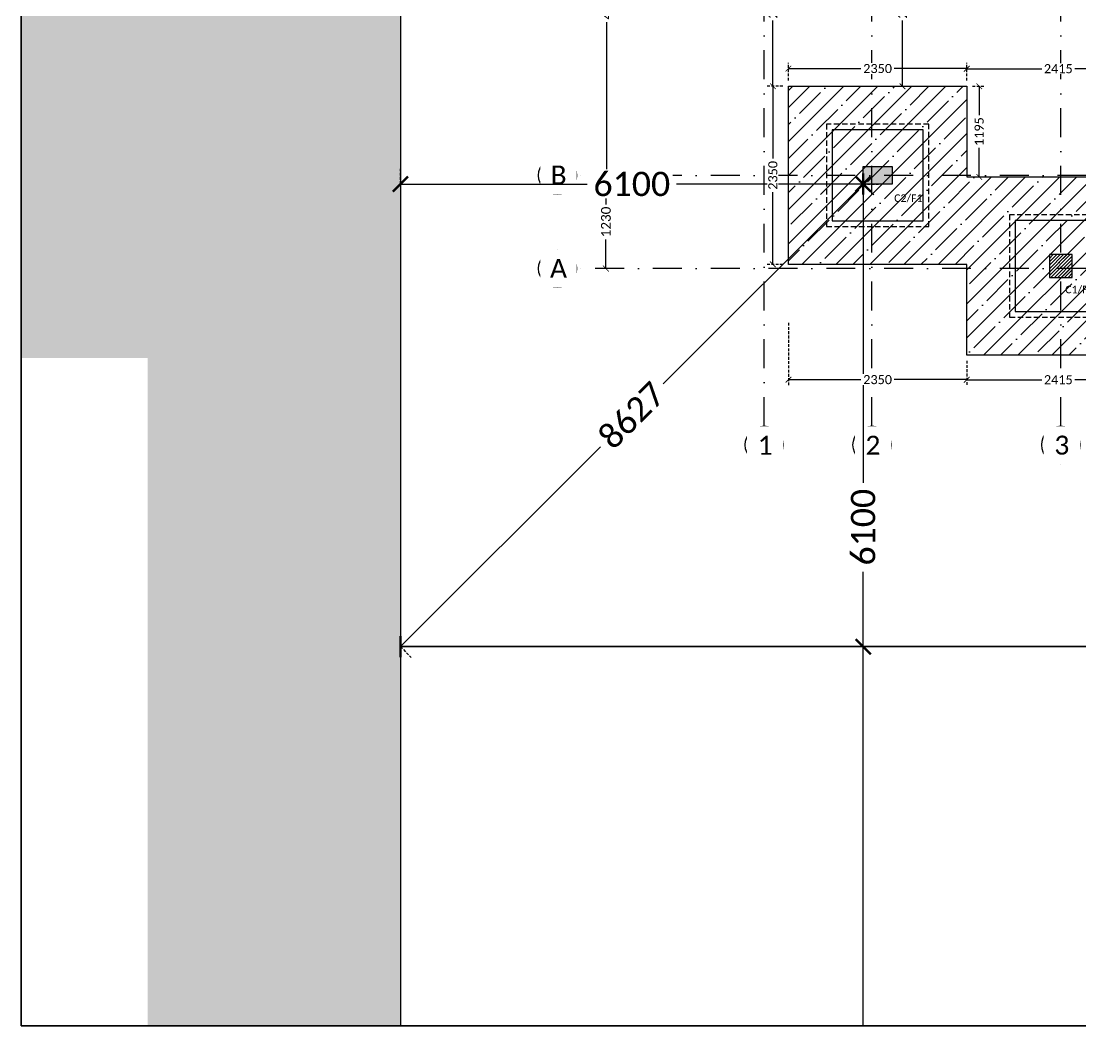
# Model space of a CAD drawing. Header units: millimetres. Extents: x -176651 to 388869, y -18959 to 486614.
# Drawn here: x 211642 to 225611, y 255015 to 268263 of the extents above; entities that cross this region are included whole.
import ezdxf
from ezdxf.xclip import XClip

# ---------------------------------------------------------------- set-up
doc = ezdxf.new("R2010")
doc.units = ezdxf.units.MM
doc.header["$LTSCALE"] = 150
doc.header["$XCLIPFRAME"] = 2
for name, pattern in [('3BHK-W(SB)$0$HIDDEN', [0.375, 0.25, -0.125]), ('DASHDOTX2', [50.8, 25.4, -12.7, 0, -12.7]), ('HIDDEN2', [4.7625, 3.175, -1.5875])]:
    doc.linetypes.add(name, pattern=pattern)
for name, color, linetype in [('ad-Column', 3, 'Continuous'), ('ad-Column Hatch', 125, 'Continuous'), ('ad-Footing line', 2, 'Continuous'), ('ad-Grid', 8, 'DASHDOTX2'), ('ad-Parking', 2, 'Continuous'), ('ad-PCC line', 8, 'HIDDEN2'), ('ad-RCC', 3, 'Continuous'), ('ad-RCC Hatch', 125, 'Continuous'), ('ad-Road', 2, 'Continuous'), ('ad-Road Hatch', 8, 'Continuous'), ('ad-Text', 7, 'Continuous'), ('ad-Text main', 7, 'Continuous'), ('ad-Wall hatch', 8, 'Continuous')]:
    doc.layers.add(name, color=color, linetype=linetype)
for name, color, linetype, true_color in [('ad-Dimension', 5, 'Continuous', 0x0000ff), ('ad-Footing Excavation', 30, 'Continuous', 0xff7f00), ('ad-Foundation text', 6, 'Continuous', 0xff00ff), ('ad-Plot Boundary', 6, 'Continuous', 0xff00ff)]:
    doc.layers.add(name, color=color, linetype=linetype, true_color=true_color)
doc.styles.add('MtX_Century_Gothic', font='GOTHIC.TTF')
doc.styles.get("Standard").update_dxf_attribs({"font": 'calibril.ttf'})
doc.dimstyles.new('A-75-DIM-INT (Framing)', dxfattribs={"dimscale": 100, "dimtxt": 1.6, "dimasz": 1, "dimexe": 1, "dimexo": 1, "dimgap": 0.5, "dimtad": 0, "dimdec": 0, "dimdsep": 46, "dimtxsty": 'Standard', "dimblk": 'ARCHTICK', "dimcen": 0.025, "dimclrd": 5, "dimclre": 5, "dimclrt": 256, "dimazin": 2, "dimtfac": 1, "dimtdec": 0, "dimtmove": 1, "dimatfit": 0, "dimldrblk": 'ARCHTICK', "dimfxl": 1, "dimfxlon": 1, "dimtfill": 1, "dimtolj": 1, "dimtzin": 0, "dimarcsym": 0})

# ---------------------------------------------------------------- blocks, each defined once
blk = doc.blocks.new('A$C4fb60e89')
at = {"layer": 'ad-Road Hatch', "ltscale": 5, "transparency": 33554687}
h = blk.add_hatch(dxfattribs=at)
h.set_pattern_fill('AR-HBONE', color=256, scale=15)
h.set_pattern_definition([(45, (-193247.7, -428758.8), (0, 2155.2615), [4572, -1524]), (135, (-192170.1, -427681.1), (2e-13, 2155.2615), [4572, -1524])])
h.paths.add_polyline_path([(175594, -250241), (169178, -249341), (167473, -249057), (167473, -138694), (101313, -138694), (101313, -199954), (101308, -237995), (101040, -268291), (101008, -280968), (101066, -293684), (101243, -311127), (100910, -319344), (100949, -333937), (100669, -366960), (100727, -390983), (100669, -404586), (100538, -420418), (100467, -428759), (92426, -427265), (92163, -427209), (92163, -321454), (24803, -321454), (24803, -412961), (15653, -411029), (15654, -321452), (-19535, -321452), (-34427, -319477), (-65207, -315395), (-171770, -301268), (-185854, -298333), (-193248, -296832), (-193244, -292908), (-191914, -285219), (-191839, -284679), (-183397, -286393), (-169723, -289243), (-53141, -304698), (-18730, -309262), (15653, -309262), (15653, 703), (24803, 1115), (24803, -129544), (92163, -129544), (92163, 15133), (101313, 17713), (101313, -129544), (167473, -129544), (167473, 35552), (175738, 37855), (175849, 28595), (175836, 25947), (175777, 14040), (175855, 2316), (175660, -18036), (175731, -34039), (175718, -46839), (175673, -63402), (175816, -82072), (175542, -106356), (175490, -124641), (175575, -145019), (175731, -168892), (175797, -181269), (175797, -192667), (175744, -208200), (175829, -223277), (175888, -234871)])
h.paths.add_polyline_path([(24803, -309264), (92163, -309264), (92163, -138694), (24803, -138694)], flags=16)
at = {"layer": 'ad-Road', "ltscale": 5}
blk.add_lwpolyline([(24803, -309264), (92163, -309264), (92163, -138694), (24803, -138694)], close=True, dxfattribs=at)
at = {"layer": 'ad-Text', "linetype": 'Continuous', "insert": (20228, -194004), "char_height": 1250, "width": 56881.51, "attachment_point": 5, "rotation": 90, "style": 'MtX_Century_Gothic', "bg_fill": 3, "box_fill_scale": 1.5, "bg_fill_color": 257, "bg_fill_transparency": 0}
blk.add_mtext("\\pxqd;30' WIDE ROAD", dxfattribs=at)
blk = doc.blocks.new('zw$E7CA')
at = {"layer": 'ad-Plot Boundary'}
blk.add_lwpolyline([(0, 0), (33680, 0), (33680, 30050), (0, 30050)], close=True, dxfattribs=at)
blk = doc.blocks.new('zw$A88E')
at = {"layer": 'ad-Plot Boundary', "ltscale": 5}
for p in [(-150934, -206599), (-150934, -236649)]:
    blk.add_blockref('zw$E7CA', p, dxfattribs=at)
blk = doc.blocks.new('zw$944D')
at = {"layer": 'ad-Parking', "ltscale": 5}
blk.add_lwpolyline([(0, 0), (6100, 0), (6100, 6100), (0, 6100)], close=True, dxfattribs=at)
blk = doc.blocks.new('zw$2786')
at = {"layer": 'ad-Parking', "ltscale": 5}
blk.add_blockref('zw$944D', (36699, -94087), dxfattribs=at)
blk = doc.blocks.new("Plot's Boundary")
at = {"layer": 'ad-Road', "ltscale": 5}
blk.add_blockref('A$C4fb60e89', (191839, 428759), dxfattribs=at)
at = {"layer": 'ad-Parking', "ltscale": 5}
blk.add_blockref('zw$2786', (179944, 348002), dxfattribs=at)
at = {"layer": 'ad-Plot Boundary', "ltscale": 5}
blk.add_blockref('zw$A88E', (367577, 466614), dxfattribs=at)
blk = doc.blocks.new('_ArchTick')
at = {"color": 0, "linetype": 'ByBlock', "const_width": 0.15}
blk.add_lwpolyline([(-0.5, -0.5), (0.5, 0.5)], dxfattribs=at)
blk = doc.blocks.new('*D380')
at = {"layer": 'ad-Dimension', "lineweight": -2, "transparency": 16777216}
for p, q in [((-3032, 4630), (-3460, 4630)), ((-3380, 4630), (-3380, 2608)), ((-3380, 115), (-3380, 2137)), ((-3132, 115), (-3460, 115))]:
    blk.add_line(p, q, dxfattribs=at)
at = {"layer": 'Defpoints', "color": 0, "transparency": 16777216}
for p in [(-2952, 4630), (-3380, 115), (-3052, 115)]:
    blk.add_point(p, dxfattribs=at)
at = {"layer": 'ad-Dimension', "lineweight": -2, "transparency": 16777216, "xscale": 80, "yscale": 80, "zscale": 80}
for p, rotation in [((-3380, 4630), 90), ((-3380, 115), 270)]:
    blk.add_blockref('_ArchTick', p, dxfattribs=dict(at, rotation=rotation))
at = {"layer": 'ad-Dimension', "transparency": 16777216, "insert": (-3380, 2372), "char_height": 128, "attachment_point": 5, "rotation": 90, "bg_fill": 3, "box_fill_scale": 1.1, "bg_fill_color": 256, "bg_fill_true_color": 13158600, "bg_fill_transparency": 0}
blk.add_mtext('\\A1;4515', dxfattribs=at)
blk = doc.blocks.new('*D376')
at = {"layer": 'ad-Dimension', "lineweight": -2, "transparency": 16777216}
for p, q in [((-3121, 115), (-3471, 115)), ((-3391, 115), (-3391, -269)), ((-3391, -1115), (-3391, -731)), ((-3210, -1115), (-3471, -1115))]:
    blk.add_line(p, q, dxfattribs=at)
at = {"layer": 'Defpoints', "color": 0, "transparency": 16777216}
for p in [(-3041, 115), (-3391, -1115), (-3130, -1115)]:
    blk.add_point(p, dxfattribs=at)
at = {"layer": 'ad-Dimension', "lineweight": -2, "transparency": 16777216, "xscale": 80, "yscale": 80, "zscale": 80}
for p, rotation in [((-3391, 115), 90), ((-3391, -1115), 270)]:
    blk.add_blockref('_ArchTick', p, dxfattribs=dict(at, rotation=rotation))
at = {"layer": 'ad-Dimension', "transparency": 16777216, "insert": (-3391, -500), "char_height": 128, "attachment_point": 5, "rotation": 90, "bg_fill": 3, "box_fill_scale": 1.1, "bg_fill_color": 256, "bg_fill_true_color": 13158600, "bg_fill_transparency": 0}
blk.add_mtext('\\A1;1230', dxfattribs=at)
blk = doc.blocks.new('zw$6AA0')
at = {"layer": 'ad-Column Hatch', "transparency": 33554687}
h = blk.add_hatch(color=256, dxfattribs=at)
h.dxf.hatch_style = 1
h.paths.add_polyline_path([(0, -230), (380, -230), (380, 0), (0, 0)])
at = {"layer": 'ad-Column'}
blk.add_lwpolyline([(0, -230), (380, -230), (380, 0), (0, 0)], close=True, dxfattribs=at)
blk = doc.blocks.new('A$C42b14ea2')
at = {"layer": 'ad-RCC Hatch', "transparency": 33554687}
h = blk.add_hatch(dxfattribs=at)
h.set_pattern_fill('ANSI31', color=256, scale=10)
h.set_pattern_definition([(45, (13250, 8645), (-22.45064, 22.45064), [])])
h.paths.add_polyline_path([(0, 0), (300, 0), (300, 300), (0, 300)])
at = {"layer": 'ad-RCC'}
blk.add_lwpolyline([(0, 0), (300, 0), (300, 300), (0, 300)], close=True, dxfattribs=at)
blk = doc.blocks.new('1625W_Columns')
at = {"layer": 'ad-Column', "xscale": -1, "rotation": 179.9999999999999}
blk.add_blockref('zw$6AA0', (0, 0), dxfattribs=at)
at = {"layer": 'ad-RCC'}
blk.add_blockref('A$C42b14ea2', (2455, -1230), dxfattribs=at)
blk = doc.blocks.new('A$C26f4352e')
at = {"layer": 'ad-Foundation text', "char_height": 100, "width": 349.31, "attachment_point": 5}
for s, insert in [('\\pxt5;C2/F1', (-11525, -13809)), ('\\pxt5;C1/F1', (-9270, -15014))]:
    blk.add_mtext(s, dxfattribs=dict(at, insert=insert))
blk = doc.blocks.new('A$Cf8271b05')
at = {"layer": 'ad-Footing line'}
for points in [[(-410, -13875), (790, -13875), (790, -12675), (-410, -12675)], [(2005, -15070), (3205, -15070), (3205, -13870), (2005, -13870)]]:
    blk.add_lwpolyline(points, close=True, dxfattribs=at)
at = {"layer": 'ad-PCC line', "ltscale": 0.15}
for points in [[(-485, -13950), (865, -13950), (865, -12600), (-485, -12600)], [(1930, -15145), (3280, -15145), (3280, -13795), (1930, -13795)]]:
    blk.add_lwpolyline(points, close=True, dxfattribs=at)
blk = doc.blocks.new('*D383')
at = {"layer": 'ad-Dimension', "linetype": '3BHK-W(SB)$0$HIDDEN', "lineweight": -2, "transparency": 16777216}
for p, q in [((-12120, -13620), (-11920, -13620)), ((-14120, -19720), (-11920, -19720))]:
    blk.add_line(p, q, dxfattribs=at)
at = {"layer": 'ad-Dimension', "lineweight": -2, "transparency": 16777216}
for p, q in [((-12120, -13620), (-12120, -17559)), ((-12120, -19720), (-12120, -18732))]:
    blk.add_line(p, q, dxfattribs=at)
at = {"layer": 'Defpoints', "color": 0, "transparency": 16777216}
for p in [(-12120, -13620), (-12120, -13620), (-18220, -19720)]:
    blk.add_point(p, dxfattribs=at)
at = {"layer": 'ad-Dimension', "lineweight": -2, "transparency": 16777216, "xscale": 200, "yscale": 200, "zscale": 200}
for p, rotation in [((-12120, -13620), 90), ((-12120, -19720), 270)]:
    blk.add_blockref('_ArchTick', p, dxfattribs=dict(at, rotation=rotation))
at = {"layer": 'ad-Dimension', "transparency": 16777216, "insert": (-12120, -18145), "char_height": 320, "attachment_point": 5, "rotation": 90, "bg_fill": 3, "box_fill_scale": 1.1, "bg_fill_color": 256, "bg_fill_true_color": 13158600, "bg_fill_transparency": 0}
blk.add_mtext('\\A1;6100', dxfattribs=at)
blk = doc.blocks.new('*D384')
at = {"layer": 'ad-Dimension', "linetype": '3BHK-W(SB)$0$HIDDEN', "lineweight": -2, "transparency": 16777216}
for p, q in [((-18220, -13620), (-18220, -13420)), ((-12120, -13620), (-12120, -13420))]:
    blk.add_line(p, q, dxfattribs=at)
at = {"layer": 'ad-Dimension', "lineweight": -2, "transparency": 16777216}
for p, q in [((-18220, -13620), (-15757, -13620)), ((-12120, -13620), (-14583, -13620))]:
    blk.add_line(p, q, dxfattribs=at)
at = {"layer": 'Defpoints', "color": 0, "transparency": 16777216}
for p in [(-18220, -13620), (-18220, -13620), (-12120, -13620)]:
    blk.add_point(p, dxfattribs=at)
at = {"layer": 'ad-Dimension', "lineweight": -2, "transparency": 16777216, "xscale": 200, "yscale": 200, "zscale": 200, "rotation": 180}
blk.add_blockref('_ArchTick', (-18220, -13620), dxfattribs=at)
at = {"layer": 'ad-Dimension', "lineweight": -2, "transparency": 16777216, "xscale": 200, "yscale": 200, "zscale": 200}
blk.add_blockref('_ArchTick', (-12120, -13620), dxfattribs=at)
at = {"layer": 'ad-Dimension', "transparency": 16777216, "insert": (-15170, -13620), "char_height": 320, "attachment_point": 5, "bg_fill": 3, "box_fill_scale": 1.1, "bg_fill_color": 256, "bg_fill_true_color": 13158600, "bg_fill_transparency": 0}
blk.add_mtext('\\A1;6100', dxfattribs=at)
blk = doc.blocks.new('*D385')
at = {"layer": 'ad-Dimension', "lineweight": -2, "transparency": 16777216}
for p, q in [((-12120, -13620), (-14755, -16255)), ((-18220, -19720), (-15585, -17085))]:
    blk.add_line(p, q, dxfattribs=at)
at = {"layer": 'ad-Dimension', "linetype": '3BHK-W(SB)$0$HIDDEN', "lineweight": -2, "transparency": 16777216}
for p, q in [((-12120, -13620), (-11979, -13761)), ((-18220, -19720), (-18079, -19861))]:
    blk.add_line(p, q, dxfattribs=at)
at = {"layer": 'Defpoints', "color": 0, "transparency": 16777216}
for p in [(-12120, -13620), (-18220, -19720), (-18220, -19720)]:
    blk.add_point(p, dxfattribs=at)
at = {"layer": 'ad-Dimension', "lineweight": -2, "transparency": 16777216, "xscale": 200, "yscale": 200, "zscale": 200}
for p, rotation in [((-12120, -13620), 45.00000000000016), ((-18220, -19720), 225.0000000000001)]:
    blk.add_blockref('_ArchTick', p, dxfattribs=dict(at, rotation=rotation))
at = {"layer": 'ad-Dimension', "transparency": 16777216, "insert": (-15170, -16670), "char_height": 320, "attachment_point": 5, "rotation": 45, "bg_fill": 3, "box_fill_scale": 1.1, "bg_fill_color": 256, "bg_fill_true_color": 13158600, "bg_fill_transparency": 0}
blk.add_mtext('\\A1;8627', dxfattribs=at)
blk = doc.blocks.new('A$Cc8ad2c65')
at = {"layer": 'ad-Wall hatch', "transparency": 33554687}
h = blk.add_hatch(dxfattribs=at)
h.set_pattern_fill('ANSI35', color=256, scale=50)
h.set_pattern_definition([(45, (-179236.65, -172034.9), (-224.5064, 224.5064), []), (45, (-179012.14, -172034.9), (-224.5064, 224.5064), [396.875, -79.375, 0, -79.375])])
h.paths.add_polyline_path([(1365, -14450), (-985, -14450), (-985, -12100), (1365, -12100), (1365, -13295), (3780, -13295), (3780, -15645), (1365, -15645)])
at = {"layer": 'ad-Footing Excavation'}
blk.add_lwpolyline([(1365, -14450), (-985, -14450), (-985, -12100), (1365, -12100), (1365, -13295), (3780, -13295), (3780, -15645), (1365, -15645)], close=True, dxfattribs=at)
blk = doc.blocks.new('*D42')
at = {"layer": 'ad-Dimension', "linetype": '3BHK-W(SB)$0$HIDDEN', "lineweight": -2, "transparency": 16777216}
for p, q in [((810, -10615), (604, -10615)), ((810, -12780), (604, -12780))]:
    blk.add_line(p, q, dxfattribs=at)
at = {"layer": 'ad-Dimension', "lineweight": -2, "transparency": 16777216}
for p, q in [((679, -10615), (679, -11481)), ((679, -12780), (679, -11914))]:
    blk.add_line(p, q, dxfattribs=at)
at = {"layer": 'Defpoints', "color": 0, "transparency": 16777216}
for p in [(885, -10615), (679, -12780), (885, -12780)]:
    blk.add_point(p, dxfattribs=at)
at = {"layer": 'ad-Dimension', "lineweight": -2, "transparency": 16777216, "xscale": 75, "yscale": 75, "zscale": 75}
for p, rotation in [((679, -10615), 90), ((679, -12780), 270)]:
    blk.add_blockref('_ArchTick', p, dxfattribs=dict(at, rotation=rotation))
at = {"layer": 'ad-Dimension', "transparency": 16777216, "insert": (679, -11698), "char_height": 120, "attachment_point": 5, "rotation": 90, "bg_fill": 3, "box_fill_scale": 1.1, "bg_fill_color": 257, "bg_fill_transparency": 0}
blk.add_mtext('\\A1;2165', dxfattribs=at)
blk = doc.blocks.new('*D43')
at = {"layer": 'ad-Dimension', "linetype": '3BHK-W(SB)$0$HIDDEN', "lineweight": -2, "transparency": 16777216}
for p, q in [((810, -12780), (604, -12780)), ((810, -15130), (604, -15130))]:
    blk.add_line(p, q, dxfattribs=at)
at = {"layer": 'ad-Dimension', "lineweight": -2, "transparency": 16777216}
for p, q in [((679, -12780), (679, -13735)), ((679, -15130), (679, -14175))]:
    blk.add_line(p, q, dxfattribs=at)
at = {"layer": 'Defpoints', "color": 0, "transparency": 16777216}
for p in [(885, -12780), (679, -15130), (885, -15130)]:
    blk.add_point(p, dxfattribs=at)
at = {"layer": 'ad-Dimension', "lineweight": -2, "transparency": 16777216, "xscale": 75, "yscale": 75, "zscale": 75}
for p, rotation in [((679, -12780), 90), ((679, -15130), 270)]:
    blk.add_blockref('_ArchTick', p, dxfattribs=dict(at, rotation=rotation))
at = {"layer": 'ad-Dimension', "transparency": 16777216, "insert": (679, -13955), "char_height": 120, "attachment_point": 5, "rotation": 90, "bg_fill": 3, "box_fill_scale": 1.1, "bg_fill_color": 257, "bg_fill_transparency": 0}
blk.add_mtext('\\A1;2350', dxfattribs=at)
blk = doc.blocks.new('*D68')
at = {"layer": 'ad-Dimension', "linetype": '3BHK-W(SB)$0$HIDDEN', "lineweight": -2, "transparency": 16777216}
for p, q in [((2299, -10615), (2463, -10615)), ((2299, -12780), (2463, -12780))]:
    blk.add_line(p, q, dxfattribs=at)
at = {"layer": 'ad-Dimension', "lineweight": -2, "transparency": 16777216}
for p, q in [((2388, -10615), (2388, -11481)), ((2388, -12780), (2388, -11914))]:
    blk.add_line(p, q, dxfattribs=at)
at = {"layer": 'Defpoints', "color": 0, "transparency": 16777216}
for p in [(2224, -10615), (2224, -12780), (2388, -12780)]:
    blk.add_point(p, dxfattribs=at)
at = {"layer": 'ad-Dimension', "lineweight": -2, "transparency": 16777216, "xscale": 75, "yscale": 75, "zscale": 75}
for p, rotation in [((2388, -10615), 90), ((2388, -12780), 270)]:
    blk.add_blockref('_ArchTick', p, dxfattribs=dict(at, rotation=rotation))
at = {"layer": 'ad-Dimension', "transparency": 16777216, "insert": (2388, -11698), "char_height": 120, "attachment_point": 5, "rotation": 90, "bg_fill": 3, "box_fill_scale": 1.1, "bg_fill_color": 257, "bg_fill_transparency": 0}
blk.add_mtext('\\A1;2165', dxfattribs=at)
blk = doc.blocks.new('*D73')
at = {"layer": 'ad-Dimension', "linetype": '3BHK-W(SB)$0$HIDDEN', "lineweight": -2, "transparency": 16777216}
for p, q in [((3235, -12705), (3235, -12474)), ((5650, -13299), (5650, -12474))]:
    blk.add_line(p, q, dxfattribs=at)
at = {"layer": 'ad-Dimension', "lineweight": -2, "transparency": 16777216}
for p, q in [((3235, -12549), (4226, -12549)), ((5650, -12549), (4659, -12549))]:
    blk.add_line(p, q, dxfattribs=at)
at = {"layer": 'Defpoints', "color": 0, "transparency": 16777216}
for p in [(5650, -12549), (3235, -12780), (5650, -13975)]:
    blk.add_point(p, dxfattribs=at)
at = {"layer": 'ad-Dimension', "lineweight": -2, "transparency": 16777216, "xscale": 75, "yscale": 75, "zscale": 75, "rotation": 180}
blk.add_blockref('_ArchTick', (3235, -12549), dxfattribs=at)
at = {"layer": 'ad-Dimension', "lineweight": -2, "transparency": 16777216, "xscale": 75, "yscale": 75, "zscale": 75}
blk.add_blockref('_ArchTick', (5650, -12549), dxfattribs=at)
at = {"layer": 'ad-Dimension', "transparency": 16777216, "insert": (4442, -12549), "char_height": 120, "attachment_point": 5, "bg_fill": 3, "box_fill_scale": 1.1, "bg_fill_color": 257, "bg_fill_transparency": 0}
blk.add_mtext('\\A1;2415', dxfattribs=at)
blk = doc.blocks.new('*D74')
at = {"layer": 'ad-Dimension', "linetype": '3BHK-W(SB)$0$HIDDEN', "lineweight": -2, "transparency": 16777216}
for p, q in [((885, -12705), (885, -12472)), ((3235, -12705), (3235, -12472))]:
    blk.add_line(p, q, dxfattribs=at)
at = {"layer": 'ad-Dimension', "lineweight": -2, "transparency": 16777216}
for p, q in [((885, -12547), (1840, -12547)), ((3235, -12547), (2280, -12547))]:
    blk.add_line(p, q, dxfattribs=at)
at = {"layer": 'Defpoints', "color": 0, "transparency": 16777216}
for p in [(885, -12547), (885, -12780), (3235, -12780)]:
    blk.add_point(p, dxfattribs=at)
at = {"layer": 'ad-Dimension', "lineweight": -2, "transparency": 16777216, "xscale": 75, "yscale": 75, "zscale": 75, "rotation": 180}
blk.add_blockref('_ArchTick', (885, -12547), dxfattribs=at)
at = {"layer": 'ad-Dimension', "lineweight": -2, "transparency": 16777216, "xscale": 75, "yscale": 75, "zscale": 75}
blk.add_blockref('_ArchTick', (3235, -12547), dxfattribs=at)
at = {"layer": 'ad-Dimension', "transparency": 16777216, "insert": (2060, -12547), "char_height": 120, "attachment_point": 5, "bg_fill": 3, "box_fill_scale": 1.1, "bg_fill_color": 257, "bg_fill_transparency": 0}
blk.add_mtext('\\A1;2350', dxfattribs=at)
blk = doc.blocks.new('*D80')
at = {"layer": 'ad-Dimension', "linetype": '3BHK-W(SB)$0$HIDDEN', "lineweight": -2, "transparency": 16777216}
for p, q in [((3310, -12780), (3474, -12780)), ((3310, -13975), (3474, -13975))]:
    blk.add_line(p, q, dxfattribs=at)
at = {"layer": 'ad-Dimension', "lineweight": -2, "transparency": 16777216}
for p, q in [((3399, -12780), (3399, -13163)), ((3399, -13975), (3399, -13592))]:
    blk.add_line(p, q, dxfattribs=at)
at = {"layer": 'Defpoints', "color": 0, "transparency": 16777216}
for p in [(3235, -12780), (3235, -13975), (3399, -13975)]:
    blk.add_point(p, dxfattribs=at)
at = {"layer": 'ad-Dimension', "lineweight": -2, "transparency": 16777216, "xscale": 75, "yscale": 75, "zscale": 75}
for p, rotation in [((3399, -12780), 90), ((3399, -13975), 270)]:
    blk.add_blockref('_ArchTick', p, dxfattribs=dict(at, rotation=rotation))
at = {"layer": 'ad-Dimension', "transparency": 16777216, "insert": (3399, -13378), "char_height": 120, "attachment_point": 5, "rotation": 90, "bg_fill": 3, "box_fill_scale": 1.1, "bg_fill_color": 257, "bg_fill_transparency": 0}
blk.add_mtext('\\A1;1195', dxfattribs=at)
blk = doc.blocks.new('*D81')
at = {"layer": 'ad-Dimension', "linetype": '3BHK-W(SB)$0$HIDDEN', "lineweight": -2, "transparency": 16777216}
for p, q in [((885, -15899), (885, -16724)), ((3235, -16400), (3235, -16724))]:
    blk.add_line(p, q, dxfattribs=at)
at = {"layer": 'ad-Dimension', "lineweight": -2, "transparency": 16777216}
for p, q in [((885, -16649), (1840, -16649)), ((3235, -16649), (2280, -16649))]:
    blk.add_line(p, q, dxfattribs=at)
at = {"layer": 'Defpoints', "color": 0, "transparency": 16777216}
for p in [(885, -15130), (3235, -16325), (3235, -16649)]:
    blk.add_point(p, dxfattribs=at)
at = {"layer": 'ad-Dimension', "lineweight": -2, "transparency": 16777216, "xscale": 75, "yscale": 75, "zscale": 75, "rotation": 180}
blk.add_blockref('_ArchTick', (885, -16649), dxfattribs=at)
at = {"layer": 'ad-Dimension', "lineweight": -2, "transparency": 16777216, "xscale": 75, "yscale": 75, "zscale": 75}
blk.add_blockref('_ArchTick', (3235, -16649), dxfattribs=at)
at = {"layer": 'ad-Dimension', "transparency": 16777216, "insert": (2060, -16649), "char_height": 120, "attachment_point": 5, "bg_fill": 3, "box_fill_scale": 1.1, "bg_fill_color": 257, "bg_fill_transparency": 0}
blk.add_mtext('\\A1;2350', dxfattribs=at)
blk = doc.blocks.new('*D82')
at = {"layer": 'ad-Dimension', "linetype": '3BHK-W(SB)$0$HIDDEN', "lineweight": -2, "transparency": 16777216}
for p, q in [((3235, -16400), (3235, -16726)), ((5650, -16400), (5650, -16726))]:
    blk.add_line(p, q, dxfattribs=at)
at = {"layer": 'ad-Dimension', "lineweight": -2, "transparency": 16777216}
for p, q in [((3235, -16651), (4226, -16651)), ((5650, -16651), (4659, -16651))]:
    blk.add_line(p, q, dxfattribs=at)
at = {"layer": 'Defpoints', "color": 0, "transparency": 16777216}
for p in [(3235, -16325), (5650, -16325), (5650, -16651)]:
    blk.add_point(p, dxfattribs=at)
at = {"layer": 'ad-Dimension', "lineweight": -2, "transparency": 16777216, "xscale": 75, "yscale": 75, "zscale": 75, "rotation": 180}
blk.add_blockref('_ArchTick', (3235, -16651), dxfattribs=at)
at = {"layer": 'ad-Dimension', "lineweight": -2, "transparency": 16777216, "xscale": 75, "yscale": 75, "zscale": 75}
blk.add_blockref('_ArchTick', (5650, -16651), dxfattribs=at)
at = {"layer": 'ad-Dimension', "transparency": 16777216, "insert": (4442, -16651), "char_height": 120, "attachment_point": 5, "bg_fill": 3, "box_fill_scale": 1.1, "bg_fill_color": 257, "bg_fill_transparency": 0}
blk.add_mtext('\\A1;2415', dxfattribs=at)
blk = doc.blocks.new('1625W_Grid')
at = {"layer": 'ad-Grid', "ltscale": 0.1}
for points in [[(-1305, -3190), (-1305, 15870)], [(115, -3190), (115, 15870)], [(2605, -3190), (2605, 15870)]]:
    blk.add_lwpolyline(points, dxfattribs=at)
at = {"layer": 'ad-Grid', "color": 7, "linetype": 'ByBlock'}
for centre in [(-4030, 115), (-4030, -1115), (-1305, -3440), (115, -3440), (2605, -3440)]:
    blk.add_circle(centre, 250, dxfattribs=at)
at = {"layer": 'ad-Text main', "char_height": 250, "width": 227.385, "attachment_point": 5, "bg_fill": 2}
for s, insert in [('{\\fCalibri|b0|i0|c0|p34;B}', (-4016.5, 119)), ('{\\fCalibri|b0|i0|c0|p34;A}', (-4016.5, -1111)), ('{\\fCalibri|b0|i0|c0|p34;1}', (-1291.5, -3444)), ('{\\fCalibri|b0|i0|c0|p34;2}', (128.5, -3444)), ('{\\fCalibri|b0|i0|c0|p34;3}', (2618.5, -3444))]:
    blk.add_mtext(s, dxfattribs=dict(at, insert=insert))
at = {"layer": 'ad-Grid', "ltscale": 0.1}
for points in [[(15900, 115), (-3780, 115)], [(15900, -1115), (-3780, -1115)]]:
    blk.add_lwpolyline(points, dxfattribs=at)
at = {"layer": 'ad-Dimension'}
dim = blk.add_linear_dim(base=(-3380.2, 115), p1=(-2952, 4630), p2=(-3052.1, 115), angle=90, dimstyle='A-75-DIM-INT (Framing)', override={"dimscale": 80, "dimblk": 'ArchTick', "dimclrd": 256, "dimclre": 256, "dimfxl": 10, "dimtfill": 1, "dimtfillclr": 0}, dxfattribs=at)
dim.commit()
dim.dimension.update_dxf_attribs({"geometry": '*D380', "text_midpoint": (-3380.2, 2372.5)})
dim = blk.add_linear_dim(base=(-3391.3, -1115), p1=(-3041, 115), p2=(-3130.1, -1115), angle=90, dimstyle='A-75-DIM-INT (Framing)', override={"dimscale": 80, "dimclrd": 256, "dimclre": 256, "dimfxl": 10}, dxfattribs=at)
dim.commit()
dim.dimension.update_dxf_attribs({"geometry": '*D376', "text_midpoint": (-3391.3, -500)})
blk = doc.blocks.new('A$C7f605f44')
at = {"layer": 'ad-Dimension'}
dim = blk.add_linear_dim(base=(-12120, -13620), p1=(-18220, -19720), p2=(-12120, -13620), angle=90, dimstyle='A-75-DIM-INT (Framing)', override={"dimscale": 200, "dimclrd": 256, "dimclre": 256, "dimfxl": 10}, dxfattribs=at)
dim.commit()
dim.dimension.update_dxf_attribs({"geometry": '*D383', "text_midpoint": (-12120, -18145.2), "dimtype": 128})
dim = blk.add_linear_dim(base=(-18220, -13620), p1=(-12120, -13620), p2=(-18220, -13620), dimstyle='A-75-DIM-INT (Framing)', override={"dimscale": 200, "dimclrd": 256, "dimclre": 256, "dimfxl": 10}, dxfattribs=at)
dim.commit()
dim.dimension.update_dxf_attribs({"geometry": '*D384', "text_midpoint": (-15170, -13620)})
dim = blk.add_aligned_dim(p1=(-12120, -13620), p2=(-18220, -19720), distance=0, dimstyle='A-75-DIM-INT (Framing)', override={"dimscale": 200, "dimclrd": 256, "dimclre": 256, "dimfxl": 10}, dxfattribs=at)
dim.commit()
dim.dimension.update_dxf_attribs({"geometry": '*D385', "text_midpoint": (-15170, -16670)})
blk = doc.blocks.new('1625W_Footing Layout')
ref = blk.add_blockref("Plot's Boundary", (0, 0))
XClip(ref).set_block_clipping_path([(211642.2775057808, 255014.8999686334), (255322.2775057808, 295064.8999686334)])
blk.add_blockref('1625W_Grid', (222742, 266115))
for name, p in [('A$Cf8271b05', (222742, 279505)), ('1625W_Columns', (222742, 266115))]:
    blk.add_blockref(name, p)
at = {"layer": 'ad-Foundation text'}
blk.add_blockref('A$C26f4352e', (234862, 279735), dxfattribs=at)
at = {"layer": 'ad-Dimension'}
blk.add_blockref('A$C7f605f44', (234862, 279735), dxfattribs=at)
blk.add_lwpolyline([(255322, 255015), (211642, 255015), (211642, 295065), (255322, 295065)], close=True)
blk = doc.blocks.new('A$C67460cae')
at = {"layer": 'ad-Dimension'}
dim = blk.add_linear_dim(base=(678.9, -12780), p1=(885, -10615), p2=(885, -12780), angle=90, dimstyle='A-75-DIM-INT (Framing)', override={"dimscale": 75, "dimclrd": 256, "dimclre": 256, "dimfxl": 10}, dxfattribs=at)
dim.commit()
dim.dimension.update_dxf_attribs({"geometry": '*D42', "text_midpoint": (678.9, -11697.5)})
dim = blk.add_linear_dim(base=(5650, -12548.9), p1=(3235, -12780), p2=(5650, -13975), dimstyle='A-75-DIM-INT (Framing)', override={"dimscale": 75, "dimclrd": 256, "dimclre": 256, "dimfxl": 10}, dxfattribs=at)
dim.commit()
dim.dimension.update_dxf_attribs({"geometry": '*D73', "text_midpoint": (4442.5, -12548.9)})
dim = blk.add_linear_dim(base=(678.9, -15130), p1=(885, -12780), p2=(885, -15130), angle=90, dimstyle='A-75-DIM-INT (Framing)', override={"dimscale": 75, "dimclrd": 256, "dimclre": 256, "dimfxl": 10}, dxfattribs=at)
dim.commit()
dim.dimension.update_dxf_attribs({"geometry": '*D43', "text_midpoint": (678.9, -13955)})
for base, p1, p2, picture, middle in [((885, -12547.1), (3235, -12780), (885, -12780), '*D74', (2060, -12547.1)), ((3235, -16649.2), (885, -15130), (3235, -16325), '*D81', (2060, -16649.2))]:
    dim = blk.add_linear_dim(base=base, p1=p1, p2=p2, dimstyle='A-75-DIM-INT (Framing)', override={"dimscale": 75, "dimclrd": 256, "dimclre": 256, "dimfxl": 10}, dxfattribs=at)
    dim.commit()
    dim.dimension.update_dxf_attribs({"geometry": picture, "text_midpoint": middle})
for base, p1, p2, picture, middle in [((2388.1, -12780), (2223.8, -10615), (2223.8, -12780), '*D68', (2388.1, -11697.5)), ((3399.3, -13975), (3235, -12780), (3235, -13975), '*D80', (3399.3, -13377.5))]:
    dim = blk.add_linear_dim(base=base, p1=p1, p2=p2, angle=90, dimstyle='A-75-DIM-INT (Framing)', override={"dimscale": 75, "dimclrd": 256, "dimclre": 256, "dimfxl": 10}, dxfattribs=at)
    dim.commit()
    dim.dimension.update_dxf_attribs({"geometry": picture, "text_midpoint": middle})
dim = blk.add_linear_dim(base=(5650, -16651.1), p1=(3235, -16325), p2=(5650, -16325), dimstyle='A-75-DIM-INT (Framing)', override={"dimscale": 75, "dimclrd": 256, "dimclre": 256, "dimfxl": 10}, dxfattribs=at)
dim.commit()
dim.dimension.update_dxf_attribs({"geometry": '*D82', "text_midpoint": (4442.5, -16651.1)})

msp = doc.modelspace()

# ---------------------------------------------------------------- block references
ref = msp.add_blockref('1625W_Footing Layout', (0, 0))
XClip(ref).set_block_clipping_path([(-176651.2716480088, -2838.4650931536), (388868.7283519913, 486613.8052760336)])

# ---------------------------------------------------------------- next in the draw order: block references
at = {"layer": 'ad-Footing Excavation'}
msp.add_blockref('A$Cc8ad2c65', (222742, 279505), dxfattribs=at)

# ---------------------------------------------------------------- next in the draw order: block references
at = {"layer": 'ad-Dimension'}
msp.add_blockref('A$C67460cae', (220872, 280185), dxfattribs=at)

doc.saveas('drawing.dxf')
